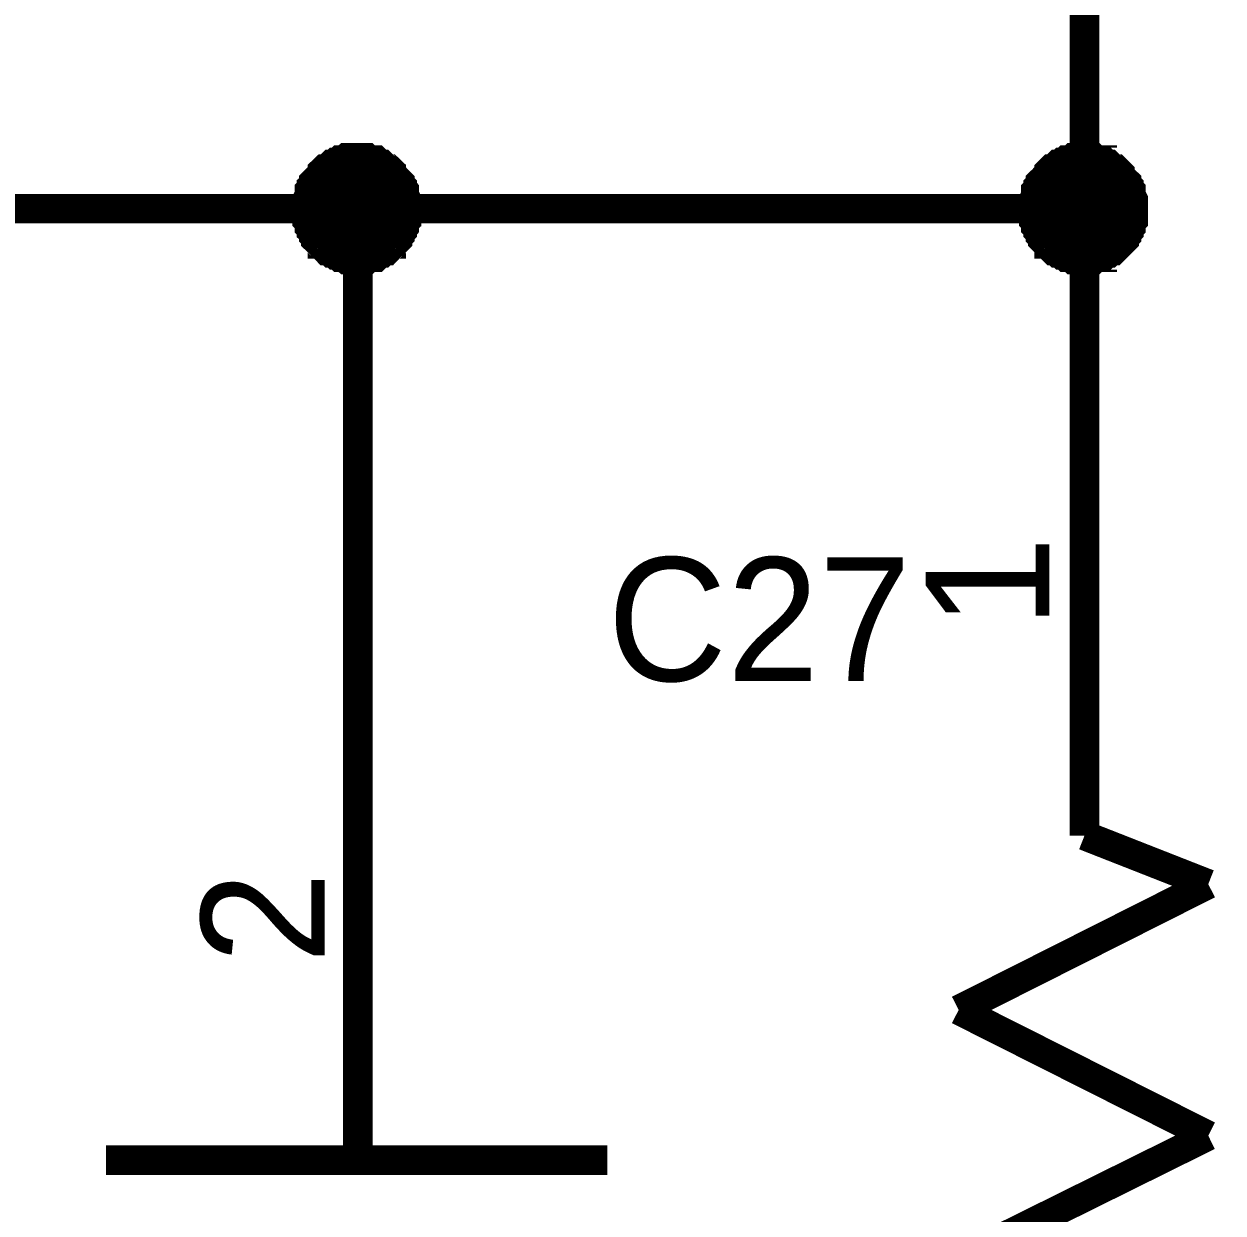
# Model space of a CAD drawing. Header units: millimetres. Extents: x 0 to 800, y 0 to 567.
# Drawn here: x 543.49 to 555.65, y 501.35 to 513.42 of the extents above; entities that cross this region are included whole.
import ezdxf

# ---------------------------------------------------------------- set-up
doc = ezdxf.new("R2010")
doc.units = ezdxf.units.MM
doc.layers.add('Sheet', color=255, linetype='Continuous')

msp = doc.modelspace()

# ---------------------------------------------------------------- linework, layer by layer
at = {"layer": 'Sheet'}
for points, const_width in [([(554.246, 517.882), (554.246, 512.82)], 0.3), ([(554.246, 510.266), (554.246, 511.543), (554.246, 512.82)], 0.3), ([(546.362, 511.543), (546.362, 511.565), (546.362, 511.588), (546.362, 511.61), (546.362, 511.633), (546.384, 511.677), (546.384, 511.7), (546.384, 511.722), (546.406, 511.745), (546.406, 511.767), (546.429, 511.789), (546.429, 511.812), (546.451, 511.834), (546.451, 511.834), (546.474, 511.857), (546.496, 511.879), (546.518, 511.901), (546.518, 511.924), (546.541, 511.946), (546.563, 511.946), (546.586, 511.969), (546.608, 511.991), (546.63, 511.991), (546.653, 512.013), (546.675, 512.013), (546.698, 512.036), (546.72, 512.036), (546.742, 512.036), (546.765, 512.058), (546.787, 512.058), (546.832, 512.058), (546.854, 512.058), (546.877, 512.058)], 0.3), ([(546.362, 511.543), (546.362, 511.565), (546.362, 511.588), (546.362, 511.61), (546.362, 511.633), (546.384, 511.677), (546.384, 511.7), (546.384, 511.722), (546.406, 511.745), (546.406, 511.767), (546.429, 511.789), (546.429, 511.812), (546.451, 511.834), (546.451, 511.834), (546.474, 511.857), (546.496, 511.879), (546.518, 511.901), (546.518, 511.924), (546.541, 511.946), (546.563, 511.946), (546.586, 511.969), (546.608, 511.991), (546.63, 511.991), (546.653, 512.013), (546.675, 512.013), (546.698, 512.036), (546.72, 512.036), (546.742, 512.036), (546.765, 512.058), (546.787, 512.058), (546.832, 512.058), (546.854, 512.058), (546.877, 512.058)], 0.3), ([(546.362, 511.543), (546.362, 511.565), (546.362, 511.588), (546.362, 511.61), (546.362, 511.633), (546.384, 511.677), (546.384, 511.7), (546.384, 511.722), (546.406, 511.745), (546.406, 511.767), (546.429, 511.789), (546.429, 511.812), (546.451, 511.834), (546.451, 511.834), (546.474, 511.857), (546.496, 511.879), (546.518, 511.901), (546.518, 511.924), (546.541, 511.946), (546.563, 511.946), (546.586, 511.969), (546.608, 511.991), (546.63, 511.991), (546.653, 512.013), (546.675, 512.013), (546.698, 512.036), (546.72, 512.036), (546.742, 512.036), (546.765, 512.058), (546.787, 512.058), (546.832, 512.058), (546.854, 512.058), (546.877, 512.058)], 0.3), ([(546.362, 511.543), (546.362, 511.565), (546.362, 511.588), (546.362, 511.61), (546.362, 511.633), (546.384, 511.677), (546.384, 511.7), (546.384, 511.722), (546.406, 511.745), (546.406, 511.767), (546.429, 511.789), (546.429, 511.812), (546.451, 511.834), (546.451, 511.834), (546.474, 511.857), (546.496, 511.879), (546.518, 511.901), (546.518, 511.924), (546.541, 511.946), (546.563, 511.946), (546.586, 511.969), (546.608, 511.991), (546.63, 511.991), (546.653, 512.013), (546.675, 512.013), (546.698, 512.036), (546.72, 512.036), (546.742, 512.036), (546.765, 512.058), (546.787, 512.058), (546.832, 512.058), (546.854, 512.058), (546.877, 512.058)], 0.3), ([(546.877, 512.058), (546.877, 512.058)], 0.3), ([(546.877, 512.058), (546.899, 512.058), (546.922, 512.058), (546.944, 512.058), (546.966, 512.058), (546.989, 512.036), (547.011, 512.036), (547.056, 512.036), (547.078, 512.013), (547.078, 512.013), (547.101, 511.991), (547.123, 511.991), (547.146, 511.969), (547.168, 511.946), (547.19, 511.946), (547.213, 511.924), (547.213, 511.901), (547.235, 511.879), (547.258, 511.857), (547.28, 511.834), (547.28, 511.834), (547.302, 511.812), (547.302, 511.789), (547.325, 511.767), (547.325, 511.745), (547.347, 511.722), (547.347, 511.7), (547.347, 511.677), (547.37, 511.633), (547.37, 511.61), (547.37, 511.588), (547.37, 511.565), (547.37, 511.543)], 0.3), ([(546.877, 512.058), (546.877, 512.058)], 0.3), ([(546.877, 512.058), (546.899, 512.058), (546.922, 512.058), (546.944, 512.058), (546.966, 512.058), (546.989, 512.036), (547.011, 512.036), (547.056, 512.036), (547.078, 512.013), (547.078, 512.013), (547.101, 511.991), (547.123, 511.991), (547.146, 511.969), (547.168, 511.946), (547.19, 511.946), (547.213, 511.924), (547.213, 511.901), (547.235, 511.879), (547.258, 511.857), (547.28, 511.834), (547.28, 511.834), (547.302, 511.812), (547.302, 511.789), (547.325, 511.767), (547.325, 511.745), (547.347, 511.722), (547.347, 511.7), (547.347, 511.677), (547.37, 511.633), (547.37, 511.61), (547.37, 511.588), (547.37, 511.565), (547.37, 511.543)], 0.3), ([(546.877, 512.058), (546.877, 512.058)], 0.3), ([(546.877, 512.058), (546.899, 512.058), (546.922, 512.058), (546.944, 512.058), (546.966, 512.058), (546.989, 512.036), (547.011, 512.036), (547.056, 512.036), (547.078, 512.013), (547.078, 512.013), (547.101, 511.991), (547.123, 511.991), (547.146, 511.969), (547.168, 511.946), (547.19, 511.946), (547.213, 511.924), (547.213, 511.901), (547.235, 511.879), (547.258, 511.857), (547.28, 511.834), (547.28, 511.834), (547.302, 511.812), (547.302, 511.789), (547.325, 511.767), (547.325, 511.745), (547.347, 511.722), (547.347, 511.7), (547.347, 511.677), (547.37, 511.633), (547.37, 511.61), (547.37, 511.588), (547.37, 511.565), (547.37, 511.543)], 0.3), ([(546.877, 512.058), (546.877, 512.058)], 0.3), ([(546.877, 512.058), (546.899, 512.058), (546.922, 512.058), (546.944, 512.058), (546.966, 512.058), (546.989, 512.036), (547.011, 512.036), (547.056, 512.036), (547.078, 512.013), (547.078, 512.013), (547.101, 511.991), (547.123, 511.991), (547.146, 511.969), (547.168, 511.946), (547.19, 511.946), (547.213, 511.924), (547.213, 511.901), (547.235, 511.879), (547.258, 511.857), (547.28, 511.834), (547.28, 511.834), (547.302, 511.812), (547.302, 511.789), (547.325, 511.767), (547.325, 511.745), (547.347, 511.722), (547.347, 511.7), (547.347, 511.677), (547.37, 511.633), (547.37, 511.61), (547.37, 511.588), (547.37, 511.565), (547.37, 511.543)], 0.3), ([(553.731, 511.543), (553.731, 511.565), (553.731, 511.588), (553.731, 511.61), (553.731, 511.633), (553.753, 511.677), (553.753, 511.7), (553.753, 511.722), (553.776, 511.745), (553.776, 511.767), (553.798, 511.789), (553.798, 511.812), (553.821, 511.834), (553.821, 511.834), (553.843, 511.857), (553.865, 511.879), (553.888, 511.901), (553.888, 511.924), (553.91, 511.946), (553.933, 511.946), (553.955, 511.969), (553.977, 511.991), (554, 511.991), (554.022, 512.013), (554.045, 512.013), (554.067, 512.036), (554.089, 512.036), (554.112, 512.036), (554.134, 512.058), (554.157, 512.058), (554.201, 512.058), (554.224, 512.058), (554.246, 512.058)], 0.3), ([(553.731, 511.543), (553.731, 511.565), (553.731, 511.588), (553.731, 511.61), (553.731, 511.633), (553.753, 511.677), (553.753, 511.7), (553.753, 511.722), (553.776, 511.745), (553.776, 511.767), (553.798, 511.789), (553.798, 511.812), (553.821, 511.834), (553.821, 511.834), (553.843, 511.857), (553.865, 511.879), (553.888, 511.901), (553.888, 511.924), (553.91, 511.946), (553.933, 511.946), (553.955, 511.969), (553.977, 511.991), (554, 511.991), (554.022, 512.013), (554.045, 512.013), (554.067, 512.036), (554.089, 512.036), (554.112, 512.036), (554.134, 512.058), (554.157, 512.058), (554.201, 512.058), (554.224, 512.058), (554.246, 512.058)], 0.3), ([(553.731, 511.543), (553.731, 511.565), (553.731, 511.588), (553.731, 511.61), (553.731, 511.633), (553.753, 511.677), (553.753, 511.7), (553.753, 511.722), (553.776, 511.745), (553.776, 511.767), (553.798, 511.789), (553.798, 511.812), (553.821, 511.834), (553.821, 511.834), (553.843, 511.857), (553.865, 511.879), (553.888, 511.901), (553.888, 511.924), (553.91, 511.946), (553.933, 511.946), (553.955, 511.969), (553.977, 511.991), (554, 511.991), (554.022, 512.013), (554.045, 512.013), (554.067, 512.036), (554.089, 512.036), (554.112, 512.036), (554.134, 512.058), (554.157, 512.058), (554.201, 512.058), (554.224, 512.058), (554.246, 512.058)], 0.3), ([(553.731, 511.543), (553.731, 511.565), (553.731, 511.588), (553.731, 511.61), (553.731, 511.633), (553.753, 511.677), (553.753, 511.7), (553.753, 511.722), (553.776, 511.745), (553.776, 511.767), (553.798, 511.789), (553.798, 511.812), (553.821, 511.834), (553.821, 511.834), (553.843, 511.857), (553.865, 511.879), (553.888, 511.901), (553.888, 511.924), (553.91, 511.946), (553.933, 511.946), (553.955, 511.969), (553.977, 511.991), (554, 511.991), (554.022, 512.013), (554.045, 512.013), (554.067, 512.036), (554.089, 512.036), (554.112, 512.036), (554.134, 512.058), (554.157, 512.058), (554.201, 512.058), (554.224, 512.058), (554.246, 512.058)], 0.3), ([(554.246, 512.058), (554.246, 512.058)], 0.3), ([(554.246, 512.058), (554.269, 512.058), (554.291, 512.058), (554.313, 512.058), (554.336, 512.058), (554.358, 512.036), (554.381, 512.036), (554.425, 512.036), (554.425, 512.013), (554.448, 512.013), (554.47, 511.991), (554.493, 511.991), (554.515, 511.969), (554.537, 511.946), (554.56, 511.946), (554.582, 511.924), (554.605, 511.901), (554.605, 511.879), (554.627, 511.857), (554.649, 511.834), (554.649, 511.834), (554.672, 511.812), (554.672, 511.789), (554.694, 511.767), (554.694, 511.745), (554.717, 511.722), (554.717, 511.7), (554.717, 511.677), (554.739, 511.633), (554.739, 511.61), (554.739, 511.588), (554.739, 511.565), (554.739, 511.543)], 0.3), ([(554.246, 512.058), (554.246, 512.058)], 0.3), ([(554.246, 512.058), (554.269, 512.058), (554.291, 512.058), (554.313, 512.058), (554.336, 512.058), (554.358, 512.036), (554.381, 512.036), (554.425, 512.036), (554.425, 512.013), (554.448, 512.013), (554.47, 511.991), (554.493, 511.991), (554.515, 511.969), (554.537, 511.946), (554.56, 511.946), (554.582, 511.924), (554.605, 511.901), (554.605, 511.879), (554.627, 511.857), (554.649, 511.834), (554.649, 511.834), (554.672, 511.812), (554.672, 511.789), (554.694, 511.767), (554.694, 511.745), (554.717, 511.722), (554.717, 511.7), (554.717, 511.677), (554.739, 511.633), (554.739, 511.61), (554.739, 511.588), (554.739, 511.565), (554.739, 511.543)], 0.3), ([(554.246, 512.058), (554.246, 512.058)], 0.3), ([(554.246, 512.058), (554.269, 512.058), (554.291, 512.058), (554.313, 512.058), (554.336, 512.058), (554.358, 512.036), (554.381, 512.036), (554.425, 512.036), (554.425, 512.013), (554.448, 512.013), (554.47, 511.991), (554.493, 511.991), (554.515, 511.969), (554.537, 511.946), (554.56, 511.946), (554.582, 511.924), (554.605, 511.901), (554.605, 511.879), (554.627, 511.857), (554.649, 511.834), (554.649, 511.834), (554.672, 511.812), (554.672, 511.789), (554.694, 511.767), (554.694, 511.745), (554.717, 511.722), (554.717, 511.7), (554.717, 511.677), (554.739, 511.633), (554.739, 511.61), (554.739, 511.588), (554.739, 511.565), (554.739, 511.543)], 0.3), ([(554.246, 512.058), (554.246, 512.058)], 0.3), ([(554.246, 512.058), (554.269, 512.058), (554.291, 512.058), (554.313, 512.058), (554.336, 512.058), (554.358, 512.036), (554.381, 512.036), (554.425, 512.036), (554.425, 512.013), (554.448, 512.013), (554.47, 511.991), (554.493, 511.991), (554.515, 511.969), (554.537, 511.946), (554.56, 511.946), (554.582, 511.924), (554.605, 511.901), (554.605, 511.879), (554.627, 511.857), (554.649, 511.834), (554.649, 511.834), (554.672, 511.812), (554.672, 511.789), (554.694, 511.767), (554.694, 511.745), (554.717, 511.722), (554.717, 511.7), (554.717, 511.677), (554.739, 511.633), (554.739, 511.61), (554.739, 511.588), (554.739, 511.565), (554.739, 511.543)], 0.3), ([(546.362, 511.543), (546.362, 511.565), (546.362, 511.588), (546.362, 511.61), (546.362, 511.633), (546.384, 511.677), (546.384, 511.7), (546.384, 511.722), (546.406, 511.745), (546.406, 511.767), (546.429, 511.789), (546.429, 511.812), (546.451, 511.834), (546.451, 511.834), (546.474, 511.857), (546.496, 511.879), (546.518, 511.901), (546.518, 511.924), (546.541, 511.946), (546.563, 511.946), (546.586, 511.969), (546.608, 511.991), (546.63, 511.991), (546.653, 512.013), (546.675, 512.013), (546.698, 512.036), (546.72, 512.036), (546.742, 512.036), (546.765, 512.058), (546.787, 512.058), (546.832, 512.058), (546.854, 512.058), (546.877, 512.058)], 0.0991), ([(546.362, 511.543), (546.362, 511.565), (546.362, 511.588), (546.362, 511.61), (546.362, 511.633), (546.384, 511.677), (546.384, 511.7), (546.384, 511.722), (546.406, 511.745), (546.406, 511.767), (546.429, 511.789), (546.429, 511.812), (546.451, 511.834), (546.451, 511.834), (546.474, 511.857), (546.496, 511.879), (546.518, 511.901), (546.518, 511.924), (546.541, 511.946), (546.563, 511.946), (546.586, 511.969), (546.608, 511.991), (546.63, 511.991), (546.653, 512.013), (546.675, 512.013), (546.698, 512.036), (546.72, 512.036), (546.742, 512.036), (546.765, 512.058), (546.787, 512.058), (546.832, 512.058), (546.854, 512.058), (546.877, 512.058)], 0.0991), ([(546.362, 511.543), (546.362, 511.565), (546.362, 511.588), (546.362, 511.61), (546.362, 511.633), (546.384, 511.677), (546.384, 511.7), (546.384, 511.722), (546.406, 511.745), (546.406, 511.767), (546.429, 511.789), (546.429, 511.812), (546.451, 511.834), (546.451, 511.834), (546.474, 511.857), (546.496, 511.879), (546.518, 511.901), (546.518, 511.924), (546.541, 511.946), (546.563, 511.946), (546.586, 511.969), (546.608, 511.991), (546.63, 511.991), (546.653, 512.013), (546.675, 512.013), (546.698, 512.036), (546.72, 512.036), (546.742, 512.036), (546.765, 512.058), (546.787, 512.058), (546.832, 512.058), (546.854, 512.058), (546.877, 512.058)], 0.0991), ([(546.362, 511.543), (546.362, 511.565), (546.362, 511.588), (546.362, 511.61), (546.362, 511.633), (546.384, 511.677), (546.384, 511.7), (546.384, 511.722), (546.406, 511.745), (546.406, 511.767), (546.429, 511.789), (546.429, 511.812), (546.451, 511.834), (546.451, 511.834), (546.474, 511.857), (546.496, 511.879), (546.518, 511.901), (546.518, 511.924), (546.541, 511.946), (546.563, 511.946), (546.586, 511.969), (546.608, 511.991), (546.63, 511.991), (546.653, 512.013), (546.675, 512.013), (546.698, 512.036), (546.72, 512.036), (546.742, 512.036), (546.765, 512.058), (546.787, 512.058), (546.832, 512.058), (546.854, 512.058), (546.877, 512.058)], 0.0991), ([(546.877, 512.058), (546.877, 512.058)], 0.0991), ([(546.877, 512.058), (546.899, 512.058), (546.922, 512.058), (546.944, 512.058), (546.966, 512.058), (546.989, 512.036), (547.011, 512.036), (547.056, 512.036), (547.078, 512.013), (547.078, 512.013), (547.101, 511.991), (547.123, 511.991), (547.146, 511.969), (547.168, 511.946), (547.19, 511.946), (547.213, 511.924), (547.213, 511.901), (547.235, 511.879), (547.258, 511.857), (547.28, 511.834), (547.28, 511.834), (547.302, 511.812), (547.302, 511.789), (547.325, 511.767), (547.325, 511.745), (547.347, 511.722), (547.347, 511.7), (547.347, 511.677), (547.37, 511.633), (547.37, 511.61), (547.37, 511.588), (547.37, 511.565), (547.37, 511.543)], 0.0991), ([(546.877, 512.058), (546.877, 512.058)], 0.0991), ([(546.877, 512.058), (546.899, 512.058), (546.922, 512.058), (546.944, 512.058), (546.966, 512.058), (546.989, 512.036), (547.011, 512.036), (547.056, 512.036), (547.078, 512.013), (547.078, 512.013), (547.101, 511.991), (547.123, 511.991), (547.146, 511.969), (547.168, 511.946), (547.19, 511.946), (547.213, 511.924), (547.213, 511.901), (547.235, 511.879), (547.258, 511.857), (547.28, 511.834), (547.28, 511.834), (547.302, 511.812), (547.302, 511.789), (547.325, 511.767), (547.325, 511.745), (547.347, 511.722), (547.347, 511.7), (547.347, 511.677), (547.37, 511.633), (547.37, 511.61), (547.37, 511.588), (547.37, 511.565), (547.37, 511.543)], 0.0991), ([(546.877, 512.058), (546.877, 512.058)], 0.0991), ([(546.877, 512.058), (546.899, 512.058), (546.922, 512.058), (546.944, 512.058), (546.966, 512.058), (546.989, 512.036), (547.011, 512.036), (547.056, 512.036), (547.078, 512.013), (547.078, 512.013), (547.101, 511.991), (547.123, 511.991), (547.146, 511.969), (547.168, 511.946), (547.19, 511.946), (547.213, 511.924), (547.213, 511.901), (547.235, 511.879), (547.258, 511.857), (547.28, 511.834), (547.28, 511.834), (547.302, 511.812), (547.302, 511.789), (547.325, 511.767), (547.325, 511.745), (547.347, 511.722), (547.347, 511.7), (547.347, 511.677), (547.37, 511.633), (547.37, 511.61), (547.37, 511.588), (547.37, 511.565), (547.37, 511.543)], 0.0991), ([(546.877, 512.058), (546.877, 512.058)], 0.0991), ([(546.877, 512.058), (546.899, 512.058), (546.922, 512.058), (546.944, 512.058), (546.966, 512.058), (546.989, 512.036), (547.011, 512.036), (547.056, 512.036), (547.078, 512.013), (547.078, 512.013), (547.101, 511.991), (547.123, 511.991), (547.146, 511.969), (547.168, 511.946), (547.19, 511.946), (547.213, 511.924), (547.213, 511.901), (547.235, 511.879), (547.258, 511.857), (547.28, 511.834), (547.28, 511.834), (547.302, 511.812), (547.302, 511.789), (547.325, 511.767), (547.325, 511.745), (547.347, 511.722), (547.347, 511.7), (547.347, 511.677), (547.37, 511.633), (547.37, 511.61), (547.37, 511.588), (547.37, 511.565), (547.37, 511.543)], 0.0991), ([(553.731, 511.543), (553.731, 511.565), (553.731, 511.588), (553.731, 511.61), (553.731, 511.633), (553.753, 511.677), (553.753, 511.7), (553.753, 511.722), (553.776, 511.745), (553.776, 511.767), (553.798, 511.789), (553.798, 511.812), (553.821, 511.834), (553.821, 511.834), (553.843, 511.857), (553.865, 511.879), (553.888, 511.901), (553.888, 511.924), (553.91, 511.946), (553.933, 511.946), (553.955, 511.969), (553.977, 511.991), (554, 511.991), (554.022, 512.013), (554.045, 512.013), (554.067, 512.036), (554.089, 512.036), (554.112, 512.036), (554.134, 512.058), (554.157, 512.058), (554.201, 512.058), (554.224, 512.058), (554.246, 512.058)], 0.0991), ([(553.731, 511.543), (553.731, 511.565), (553.731, 511.588), (553.731, 511.61), (553.731, 511.633), (553.753, 511.677), (553.753, 511.7), (553.753, 511.722), (553.776, 511.745), (553.776, 511.767), (553.798, 511.789), (553.798, 511.812), (553.821, 511.834), (553.821, 511.834), (553.843, 511.857), (553.865, 511.879), (553.888, 511.901), (553.888, 511.924), (553.91, 511.946), (553.933, 511.946), (553.955, 511.969), (553.977, 511.991), (554, 511.991), (554.022, 512.013), (554.045, 512.013), (554.067, 512.036), (554.089, 512.036), (554.112, 512.036), (554.134, 512.058), (554.157, 512.058), (554.201, 512.058), (554.224, 512.058), (554.246, 512.058)], 0.0991), ([(553.731, 511.543), (553.731, 511.565), (553.731, 511.588), (553.731, 511.61), (553.731, 511.633), (553.753, 511.677), (553.753, 511.7), (553.753, 511.722), (553.776, 511.745), (553.776, 511.767), (553.798, 511.789), (553.798, 511.812), (553.821, 511.834), (553.821, 511.834), (553.843, 511.857), (553.865, 511.879), (553.888, 511.901), (553.888, 511.924), (553.91, 511.946), (553.933, 511.946), (553.955, 511.969), (553.977, 511.991), (554, 511.991), (554.022, 512.013), (554.045, 512.013), (554.067, 512.036), (554.089, 512.036), (554.112, 512.036), (554.134, 512.058), (554.157, 512.058), (554.201, 512.058), (554.224, 512.058), (554.246, 512.058)], 0.0991), ([(553.731, 511.543), (553.731, 511.565), (553.731, 511.588), (553.731, 511.61), (553.731, 511.633), (553.753, 511.677), (553.753, 511.7), (553.753, 511.722), (553.776, 511.745), (553.776, 511.767), (553.798, 511.789), (553.798, 511.812), (553.821, 511.834), (553.821, 511.834), (553.843, 511.857), (553.865, 511.879), (553.888, 511.901), (553.888, 511.924), (553.91, 511.946), (553.933, 511.946), (553.955, 511.969), (553.977, 511.991), (554, 511.991), (554.022, 512.013), (554.045, 512.013), (554.067, 512.036), (554.089, 512.036), (554.112, 512.036), (554.134, 512.058), (554.157, 512.058), (554.201, 512.058), (554.224, 512.058), (554.246, 512.058)], 0.0991), ([(554.246, 512.058), (554.246, 512.058)], 0.0991), ([(554.246, 512.058), (554.269, 512.058), (554.291, 512.058), (554.313, 512.058), (554.336, 512.058), (554.358, 512.036), (554.381, 512.036), (554.425, 512.036), (554.425, 512.013), (554.448, 512.013), (554.47, 511.991), (554.493, 511.991), (554.515, 511.969), (554.537, 511.946), (554.56, 511.946), (554.582, 511.924), (554.605, 511.901), (554.605, 511.879), (554.627, 511.857), (554.649, 511.834), (554.649, 511.834), (554.672, 511.812), (554.672, 511.789), (554.694, 511.767), (554.694, 511.745), (554.717, 511.722), (554.717, 511.7), (554.717, 511.677), (554.739, 511.633), (554.739, 511.61), (554.739, 511.588), (554.739, 511.565), (554.739, 511.543)], 0.0991), ([(554.246, 512.058), (554.246, 512.058)], 0.0991), ([(554.246, 512.058), (554.269, 512.058), (554.291, 512.058), (554.313, 512.058), (554.336, 512.058), (554.358, 512.036), (554.381, 512.036), (554.425, 512.036), (554.425, 512.013), (554.448, 512.013), (554.47, 511.991), (554.493, 511.991), (554.515, 511.969), (554.537, 511.946), (554.56, 511.946), (554.582, 511.924), (554.605, 511.901), (554.605, 511.879), (554.627, 511.857), (554.649, 511.834), (554.649, 511.834), (554.672, 511.812), (554.672, 511.789), (554.694, 511.767), (554.694, 511.745), (554.717, 511.722), (554.717, 511.7), (554.717, 511.677), (554.739, 511.633), (554.739, 511.61), (554.739, 511.588), (554.739, 511.565), (554.739, 511.543)], 0.0991), ([(554.246, 512.058), (554.246, 512.058)], 0.0991), ([(554.246, 512.058), (554.269, 512.058), (554.291, 512.058), (554.313, 512.058), (554.336, 512.058), (554.358, 512.036), (554.381, 512.036), (554.425, 512.036), (554.425, 512.013), (554.448, 512.013), (554.47, 511.991), (554.493, 511.991), (554.515, 511.969), (554.537, 511.946), (554.56, 511.946), (554.582, 511.924), (554.605, 511.901), (554.605, 511.879), (554.627, 511.857), (554.649, 511.834), (554.649, 511.834), (554.672, 511.812), (554.672, 511.789), (554.694, 511.767), (554.694, 511.745), (554.717, 511.722), (554.717, 511.7), (554.717, 511.677), (554.739, 511.633), (554.739, 511.61), (554.739, 511.588), (554.739, 511.565), (554.739, 511.543)], 0.0991), ([(554.246, 512.058), (554.246, 512.058)], 0.0991), ([(554.246, 512.058), (554.269, 512.058), (554.291, 512.058), (554.313, 512.058), (554.336, 512.058), (554.358, 512.036), (554.381, 512.036), (554.425, 512.036), (554.425, 512.013), (554.448, 512.013), (554.47, 511.991), (554.493, 511.991), (554.515, 511.969), (554.537, 511.946), (554.56, 511.946), (554.582, 511.924), (554.605, 511.901), (554.605, 511.879), (554.627, 511.857), (554.649, 511.834), (554.649, 511.834), (554.672, 511.812), (554.672, 511.789), (554.694, 511.767), (554.694, 511.745), (554.717, 511.722), (554.717, 511.7), (554.717, 511.677), (554.739, 511.633), (554.739, 511.61), (554.739, 511.588), (554.739, 511.565), (554.739, 511.543)], 0.0991), ([(543.069, 511.543), (546.877, 511.543), (546.877, 503.659)], 0.3), ([(546.877, 511.028), (546.854, 511.028), (546.832, 511.028), (546.787, 511.028), (546.765, 511.028), (546.742, 511.05), (546.72, 511.05), (546.698, 511.05), (546.675, 511.073), (546.653, 511.073), (546.63, 511.095), (546.608, 511.095), (546.586, 511.117), (546.563, 511.117), (546.541, 511.14), (546.518, 511.162), (546.518, 511.185), (546.496, 511.185), (546.474, 511.207), (546.451, 511.229), (546.451, 511.252), (546.429, 511.274), (546.429, 511.297), (546.406, 511.319), (546.406, 511.341), (546.384, 511.364), (546.384, 511.386), (546.384, 511.409), (546.362, 511.431), (546.362, 511.453), (546.362, 511.498), (546.362, 511.521), (546.362, 511.543)], 0.3), ([(546.362, 511.543), (546.362, 511.543)], 0.3), ([(546.877, 511.028), (546.854, 511.028), (546.832, 511.028), (546.787, 511.028), (546.765, 511.028), (546.742, 511.05), (546.72, 511.05), (546.698, 511.05), (546.675, 511.073), (546.653, 511.073), (546.63, 511.095), (546.608, 511.095), (546.586, 511.117), (546.563, 511.117), (546.541, 511.14), (546.518, 511.162), (546.518, 511.185), (546.496, 511.185), (546.474, 511.207), (546.451, 511.229), (546.451, 511.252), (546.429, 511.274), (546.429, 511.297), (546.406, 511.319), (546.406, 511.341), (546.384, 511.364), (546.384, 511.386), (546.384, 511.409), (546.362, 511.431), (546.362, 511.453), (546.362, 511.498), (546.362, 511.521), (546.362, 511.543)], 0.3), ([(546.362, 511.543), (546.362, 511.543)], 0.3), ([(546.877, 511.028), (546.854, 511.028), (546.832, 511.028), (546.787, 511.028), (546.765, 511.028), (546.742, 511.05), (546.72, 511.05), (546.698, 511.05), (546.675, 511.073), (546.653, 511.073), (546.63, 511.095), (546.608, 511.095), (546.586, 511.117), (546.563, 511.117), (546.541, 511.14), (546.518, 511.162), (546.518, 511.185), (546.496, 511.185), (546.474, 511.207), (546.451, 511.229), (546.451, 511.252), (546.429, 511.274), (546.429, 511.297), (546.406, 511.319), (546.406, 511.341), (546.384, 511.364), (546.384, 511.386), (546.384, 511.409), (546.362, 511.431), (546.362, 511.453), (546.362, 511.498), (546.362, 511.521), (546.362, 511.543)], 0.3), ([(546.362, 511.543), (546.362, 511.543)], 0.3), ([(546.877, 511.028), (546.854, 511.028), (546.832, 511.028), (546.787, 511.028), (546.765, 511.028), (546.742, 511.05), (546.72, 511.05), (546.698, 511.05), (546.675, 511.073), (546.653, 511.073), (546.63, 511.095), (546.608, 511.095), (546.586, 511.117), (546.563, 511.117), (546.541, 511.14), (546.518, 511.162), (546.518, 511.185), (546.496, 511.185), (546.474, 511.207), (546.451, 511.229), (546.451, 511.252), (546.429, 511.274), (546.429, 511.297), (546.406, 511.319), (546.406, 511.341), (546.384, 511.364), (546.384, 511.386), (546.384, 511.409), (546.362, 511.431), (546.362, 511.453), (546.362, 511.498), (546.362, 511.521), (546.362, 511.543)], 0.3), ([(546.362, 511.543), (546.362, 511.543)], 0.3), ([(546.877, 511.028), (546.854, 511.028), (546.832, 511.028), (546.787, 511.028), (546.765, 511.028), (546.742, 511.05), (546.72, 511.05), (546.698, 511.05), (546.675, 511.073), (546.653, 511.073), (546.63, 511.095), (546.608, 511.095), (546.586, 511.117), (546.563, 511.117), (546.541, 511.14), (546.518, 511.162), (546.518, 511.185), (546.496, 511.185), (546.474, 511.207), (546.451, 511.229), (546.451, 511.252), (546.429, 511.274), (546.429, 511.297), (546.406, 511.319), (546.406, 511.341), (546.384, 511.364), (546.384, 511.386), (546.384, 511.409), (546.362, 511.431), (546.362, 511.453), (546.362, 511.498), (546.362, 511.521), (546.362, 511.543)], 0.0991), ([(546.362, 511.543), (546.362, 511.543)], 0.0991), ([(546.877, 511.028), (546.854, 511.028), (546.832, 511.028), (546.787, 511.028), (546.765, 511.028), (546.742, 511.05), (546.72, 511.05), (546.698, 511.05), (546.675, 511.073), (546.653, 511.073), (546.63, 511.095), (546.608, 511.095), (546.586, 511.117), (546.563, 511.117), (546.541, 511.14), (546.518, 511.162), (546.518, 511.185), (546.496, 511.185), (546.474, 511.207), (546.451, 511.229), (546.451, 511.252), (546.429, 511.274), (546.429, 511.297), (546.406, 511.319), (546.406, 511.341), (546.384, 511.364), (546.384, 511.386), (546.384, 511.409), (546.362, 511.431), (546.362, 511.453), (546.362, 511.498), (546.362, 511.521), (546.362, 511.543)], 0.0991), ([(546.362, 511.543), (546.362, 511.543)], 0.0991), ([(546.877, 511.028), (546.854, 511.028), (546.832, 511.028), (546.787, 511.028), (546.765, 511.028), (546.742, 511.05), (546.72, 511.05), (546.698, 511.05), (546.675, 511.073), (546.653, 511.073), (546.63, 511.095), (546.608, 511.095), (546.586, 511.117), (546.563, 511.117), (546.541, 511.14), (546.518, 511.162), (546.518, 511.185), (546.496, 511.185), (546.474, 511.207), (546.451, 511.229), (546.451, 511.252), (546.429, 511.274), (546.429, 511.297), (546.406, 511.319), (546.406, 511.341), (546.384, 511.364), (546.384, 511.386), (546.384, 511.409), (546.362, 511.431), (546.362, 511.453), (546.362, 511.498), (546.362, 511.521), (546.362, 511.543)], 0.0991), ([(546.362, 511.543), (546.362, 511.543)], 0.0991), ([(546.877, 511.028), (546.854, 511.028), (546.832, 511.028), (546.787, 511.028), (546.765, 511.028), (546.742, 511.05), (546.72, 511.05), (546.698, 511.05), (546.675, 511.073), (546.653, 511.073), (546.63, 511.095), (546.608, 511.095), (546.586, 511.117), (546.563, 511.117), (546.541, 511.14), (546.518, 511.162), (546.518, 511.185), (546.496, 511.185), (546.474, 511.207), (546.451, 511.229), (546.451, 511.252), (546.429, 511.274), (546.429, 511.297), (546.406, 511.319), (546.406, 511.341), (546.384, 511.364), (546.384, 511.386), (546.384, 511.409), (546.362, 511.431), (546.362, 511.453), (546.362, 511.498), (546.362, 511.521), (546.362, 511.543)], 0.0991), ([(546.362, 511.543), (546.362, 511.543)], 0.0991), ([(546.877, 511.543), (554.246, 511.543)], 0.3), ([(547.37, 511.543), (547.37, 511.521), (547.37, 511.498), (547.37, 511.453), (547.37, 511.431), (547.347, 511.409), (547.347, 511.386), (547.347, 511.364), (547.325, 511.341), (547.325, 511.319), (547.302, 511.297), (547.302, 511.274), (547.28, 511.252), (547.28, 511.229), (547.258, 511.207), (547.235, 511.185), (547.213, 511.185), (547.213, 511.162), (547.19, 511.14), (547.168, 511.117), (547.146, 511.117), (547.123, 511.095), (547.101, 511.095), (547.078, 511.073), (547.078, 511.073), (547.056, 511.05), (547.011, 511.05), (546.989, 511.05), (546.966, 511.028), (546.944, 511.028), (546.922, 511.028), (546.899, 511.028), (546.877, 511.028)], 0.3), ([(547.37, 511.543), (547.37, 511.521), (547.37, 511.498), (547.37, 511.453), (547.37, 511.431), (547.347, 511.409), (547.347, 511.386), (547.347, 511.364), (547.325, 511.341), (547.325, 511.319), (547.302, 511.297), (547.302, 511.274), (547.28, 511.252), (547.28, 511.229), (547.258, 511.207), (547.235, 511.185), (547.213, 511.185), (547.213, 511.162), (547.19, 511.14), (547.168, 511.117), (547.146, 511.117), (547.123, 511.095), (547.101, 511.095), (547.078, 511.073), (547.078, 511.073), (547.056, 511.05), (547.011, 511.05), (546.989, 511.05), (546.966, 511.028), (546.944, 511.028), (546.922, 511.028), (546.899, 511.028), (546.877, 511.028)], 0.3), ([(547.37, 511.543), (547.37, 511.521), (547.37, 511.498), (547.37, 511.453), (547.37, 511.431), (547.347, 511.409), (547.347, 511.386), (547.347, 511.364), (547.325, 511.341), (547.325, 511.319), (547.302, 511.297), (547.302, 511.274), (547.28, 511.252), (547.28, 511.229), (547.258, 511.207), (547.235, 511.185), (547.213, 511.185), (547.213, 511.162), (547.19, 511.14), (547.168, 511.117), (547.146, 511.117), (547.123, 511.095), (547.101, 511.095), (547.078, 511.073), (547.078, 511.073), (547.056, 511.05), (547.011, 511.05), (546.989, 511.05), (546.966, 511.028), (546.944, 511.028), (546.922, 511.028), (546.899, 511.028), (546.877, 511.028)], 0.3), ([(547.37, 511.543), (547.37, 511.521), (547.37, 511.498), (547.37, 511.453), (547.37, 511.431), (547.347, 511.409), (547.347, 511.386), (547.347, 511.364), (547.325, 511.341), (547.325, 511.319), (547.302, 511.297), (547.302, 511.274), (547.28, 511.252), (547.28, 511.229), (547.258, 511.207), (547.235, 511.185), (547.213, 511.185), (547.213, 511.162), (547.19, 511.14), (547.168, 511.117), (547.146, 511.117), (547.123, 511.095), (547.101, 511.095), (547.078, 511.073), (547.078, 511.073), (547.056, 511.05), (547.011, 511.05), (546.989, 511.05), (546.966, 511.028), (546.944, 511.028), (546.922, 511.028), (546.899, 511.028), (546.877, 511.028)], 0.3), ([(547.37, 511.543), (547.37, 511.521), (547.37, 511.498), (547.37, 511.453), (547.37, 511.431), (547.347, 511.409), (547.347, 511.386), (547.347, 511.364), (547.325, 511.341), (547.325, 511.319), (547.302, 511.297), (547.302, 511.274), (547.28, 511.252), (547.28, 511.229), (547.258, 511.207), (547.235, 511.185), (547.213, 511.185), (547.213, 511.162), (547.19, 511.14), (547.168, 511.117), (547.146, 511.117), (547.123, 511.095), (547.101, 511.095), (547.078, 511.073), (547.078, 511.073), (547.056, 511.05), (547.011, 511.05), (546.989, 511.05), (546.966, 511.028), (546.944, 511.028), (546.922, 511.028), (546.899, 511.028), (546.877, 511.028)], 0.0991), ([(547.37, 511.543), (547.37, 511.521), (547.37, 511.498), (547.37, 511.453), (547.37, 511.431), (547.347, 511.409), (547.347, 511.386), (547.347, 511.364), (547.325, 511.341), (547.325, 511.319), (547.302, 511.297), (547.302, 511.274), (547.28, 511.252), (547.28, 511.229), (547.258, 511.207), (547.235, 511.185), (547.213, 511.185), (547.213, 511.162), (547.19, 511.14), (547.168, 511.117), (547.146, 511.117), (547.123, 511.095), (547.101, 511.095), (547.078, 511.073), (547.078, 511.073), (547.056, 511.05), (547.011, 511.05), (546.989, 511.05), (546.966, 511.028), (546.944, 511.028), (546.922, 511.028), (546.899, 511.028), (546.877, 511.028)], 0.0991), ([(547.37, 511.543), (547.37, 511.521), (547.37, 511.498), (547.37, 511.453), (547.37, 511.431), (547.347, 511.409), (547.347, 511.386), (547.347, 511.364), (547.325, 511.341), (547.325, 511.319), (547.302, 511.297), (547.302, 511.274), (547.28, 511.252), (547.28, 511.229), (547.258, 511.207), (547.235, 511.185), (547.213, 511.185), (547.213, 511.162), (547.19, 511.14), (547.168, 511.117), (547.146, 511.117), (547.123, 511.095), (547.101, 511.095), (547.078, 511.073), (547.078, 511.073), (547.056, 511.05), (547.011, 511.05), (546.989, 511.05), (546.966, 511.028), (546.944, 511.028), (546.922, 511.028), (546.899, 511.028), (546.877, 511.028)], 0.0991), ([(547.37, 511.543), (547.37, 511.521), (547.37, 511.498), (547.37, 511.453), (547.37, 511.431), (547.347, 511.409), (547.347, 511.386), (547.347, 511.364), (547.325, 511.341), (547.325, 511.319), (547.302, 511.297), (547.302, 511.274), (547.28, 511.252), (547.28, 511.229), (547.258, 511.207), (547.235, 511.185), (547.213, 511.185), (547.213, 511.162), (547.19, 511.14), (547.168, 511.117), (547.146, 511.117), (547.123, 511.095), (547.101, 511.095), (547.078, 511.073), (547.078, 511.073), (547.056, 511.05), (547.011, 511.05), (546.989, 511.05), (546.966, 511.028), (546.944, 511.028), (546.922, 511.028), (546.899, 511.028), (546.877, 511.028)], 0.0991), ([(547.37, 511.543), (547.37, 511.543), (547.37, 511.543), (547.37, 511.543), (547.37, 511.543), (547.37, 511.543), (547.37, 511.543), (547.37, 511.543), (547.37, 511.543), (547.37, 511.543), (547.37, 511.543), (547.37, 511.543), (547.37, 511.543), (547.37, 511.543), (547.37, 511.543), (547.37, 511.543), (547.37, 511.543), (547.37, 511.543), (547.37, 511.543), (547.37, 511.543), (547.37, 511.543), (547.37, 511.543), (547.37, 511.543), (547.37, 511.543), (547.37, 511.543), (547.37, 511.543), (547.37, 511.543), (547.37, 511.543), (547.37, 511.543), (547.37, 511.543), (547.37, 511.543), (547.37, 511.543), (547.37, 511.543)], 0.3), ([(547.37, 511.543), (547.37, 511.543)], 0.3), ([(547.37, 511.543), (547.37, 511.543), (547.37, 511.543), (547.37, 511.543), (547.37, 511.543), (547.37, 511.543), (547.37, 511.543), (547.37, 511.543), (547.37, 511.543), (547.37, 511.543), (547.37, 511.543), (547.37, 511.543), (547.37, 511.543), (547.37, 511.543), (547.37, 511.543), (547.37, 511.543), (547.37, 511.543), (547.37, 511.543), (547.37, 511.543), (547.37, 511.543), (547.37, 511.543), (547.37, 511.543), (547.37, 511.543), (547.37, 511.543), (547.37, 511.543), (547.37, 511.543), (547.37, 511.543), (547.37, 511.543), (547.37, 511.543), (547.37, 511.543), (547.37, 511.543), (547.37, 511.543), (547.37, 511.543)], 0.3), ([(547.37, 511.543), (547.37, 511.543)], 0.3), ([(547.37, 511.543), (547.37, 511.543), (547.37, 511.543), (547.37, 511.543), (547.37, 511.543), (547.37, 511.543), (547.37, 511.543), (547.37, 511.543), (547.37, 511.543), (547.37, 511.543), (547.37, 511.543), (547.37, 511.543), (547.37, 511.543), (547.37, 511.543), (547.37, 511.543), (547.37, 511.543), (547.37, 511.543), (547.37, 511.543), (547.37, 511.543), (547.37, 511.543), (547.37, 511.543), (547.37, 511.543), (547.37, 511.543), (547.37, 511.543), (547.37, 511.543), (547.37, 511.543), (547.37, 511.543), (547.37, 511.543), (547.37, 511.543), (547.37, 511.543), (547.37, 511.543), (547.37, 511.543), (547.37, 511.543)], 0.3), ([(547.37, 511.543), (547.37, 511.543)], 0.3), ([(547.37, 511.543), (547.37, 511.543), (547.37, 511.543), (547.37, 511.543), (547.37, 511.543), (547.37, 511.543), (547.37, 511.543), (547.37, 511.543), (547.37, 511.543), (547.37, 511.543), (547.37, 511.543), (547.37, 511.543), (547.37, 511.543), (547.37, 511.543), (547.37, 511.543), (547.37, 511.543), (547.37, 511.543), (547.37, 511.543), (547.37, 511.543), (547.37, 511.543), (547.37, 511.543), (547.37, 511.543), (547.37, 511.543), (547.37, 511.543), (547.37, 511.543), (547.37, 511.543), (547.37, 511.543), (547.37, 511.543), (547.37, 511.543), (547.37, 511.543), (547.37, 511.543), (547.37, 511.543), (547.37, 511.543)], 0.3), ([(547.37, 511.543), (547.37, 511.543)], 0.3), ([(547.37, 511.543), (547.37, 511.543), (547.37, 511.543), (547.37, 511.543), (547.37, 511.543), (547.37, 511.543), (547.37, 511.543), (547.37, 511.543), (547.37, 511.543), (547.37, 511.543), (547.37, 511.543), (547.37, 511.543), (547.37, 511.543), (547.37, 511.543), (547.37, 511.543), (547.37, 511.543), (547.37, 511.543), (547.37, 511.543), (547.37, 511.543), (547.37, 511.543), (547.37, 511.543), (547.37, 511.543), (547.37, 511.543), (547.37, 511.543), (547.37, 511.543), (547.37, 511.543), (547.37, 511.543), (547.37, 511.543), (547.37, 511.543), (547.37, 511.543), (547.37, 511.543), (547.37, 511.543), (547.37, 511.543)], 0.0991), ([(547.37, 511.543), (547.37, 511.543)], 0.0991), ([(547.37, 511.543), (547.37, 511.543), (547.37, 511.543), (547.37, 511.543), (547.37, 511.543), (547.37, 511.543), (547.37, 511.543), (547.37, 511.543), (547.37, 511.543), (547.37, 511.543), (547.37, 511.543), (547.37, 511.543), (547.37, 511.543), (547.37, 511.543), (547.37, 511.543), (547.37, 511.543), (547.37, 511.543), (547.37, 511.543), (547.37, 511.543), (547.37, 511.543), (547.37, 511.543), (547.37, 511.543), (547.37, 511.543), (547.37, 511.543), (547.37, 511.543), (547.37, 511.543), (547.37, 511.543), (547.37, 511.543), (547.37, 511.543), (547.37, 511.543), (547.37, 511.543), (547.37, 511.543), (547.37, 511.543)], 0.0991), ([(547.37, 511.543), (547.37, 511.543)], 0.0991), ([(547.37, 511.543), (547.37, 511.543), (547.37, 511.543), (547.37, 511.543), (547.37, 511.543), (547.37, 511.543), (547.37, 511.543), (547.37, 511.543), (547.37, 511.543), (547.37, 511.543), (547.37, 511.543), (547.37, 511.543), (547.37, 511.543), (547.37, 511.543), (547.37, 511.543), (547.37, 511.543), (547.37, 511.543), (547.37, 511.543), (547.37, 511.543), (547.37, 511.543), (547.37, 511.543), (547.37, 511.543), (547.37, 511.543), (547.37, 511.543), (547.37, 511.543), (547.37, 511.543), (547.37, 511.543), (547.37, 511.543), (547.37, 511.543), (547.37, 511.543), (547.37, 511.543), (547.37, 511.543), (547.37, 511.543)], 0.0991), ([(547.37, 511.543), (547.37, 511.543)], 0.0991), ([(547.37, 511.543), (547.37, 511.543), (547.37, 511.543), (547.37, 511.543), (547.37, 511.543), (547.37, 511.543), (547.37, 511.543), (547.37, 511.543), (547.37, 511.543), (547.37, 511.543), (547.37, 511.543), (547.37, 511.543), (547.37, 511.543), (547.37, 511.543), (547.37, 511.543), (547.37, 511.543), (547.37, 511.543), (547.37, 511.543), (547.37, 511.543), (547.37, 511.543), (547.37, 511.543), (547.37, 511.543), (547.37, 511.543), (547.37, 511.543), (547.37, 511.543), (547.37, 511.543), (547.37, 511.543), (547.37, 511.543), (547.37, 511.543), (547.37, 511.543), (547.37, 511.543), (547.37, 511.543), (547.37, 511.543)], 0.0991), ([(547.37, 511.543), (547.37, 511.543)], 0.0991), ([(554.246, 511.028), (554.224, 511.028), (554.201, 511.028), (554.157, 511.028), (554.134, 511.028), (554.112, 511.05), (554.089, 511.05), (554.067, 511.05), (554.045, 511.073), (554.022, 511.073), (554, 511.095), (553.977, 511.095), (553.955, 511.117), (553.933, 511.117), (553.91, 511.14), (553.888, 511.162), (553.888, 511.185), (553.865, 511.185), (553.843, 511.207), (553.821, 511.229), (553.821, 511.252), (553.798, 511.274), (553.798, 511.297), (553.776, 511.319), (553.776, 511.341), (553.753, 511.364), (553.753, 511.386), (553.753, 511.409), (553.731, 511.431), (553.731, 511.453), (553.731, 511.498), (553.731, 511.521), (553.731, 511.543)], 0.3), ([(553.731, 511.543), (553.731, 511.543)], 0.3), ([(554.246, 511.028), (554.224, 511.028), (554.201, 511.028), (554.157, 511.028), (554.134, 511.028), (554.112, 511.05), (554.089, 511.05), (554.067, 511.05), (554.045, 511.073), (554.022, 511.073), (554, 511.095), (553.977, 511.095), (553.955, 511.117), (553.933, 511.117), (553.91, 511.14), (553.888, 511.162), (553.888, 511.185), (553.865, 511.185), (553.843, 511.207), (553.821, 511.229), (553.821, 511.252), (553.798, 511.274), (553.798, 511.297), (553.776, 511.319), (553.776, 511.341), (553.753, 511.364), (553.753, 511.386), (553.753, 511.409), (553.731, 511.431), (553.731, 511.453), (553.731, 511.498), (553.731, 511.521), (553.731, 511.543)], 0.3), ([(553.731, 511.543), (553.731, 511.543)], 0.3), ([(554.246, 511.028), (554.224, 511.028), (554.201, 511.028), (554.157, 511.028), (554.134, 511.028), (554.112, 511.05), (554.089, 511.05), (554.067, 511.05), (554.045, 511.073), (554.022, 511.073), (554, 511.095), (553.977, 511.095), (553.955, 511.117), (553.933, 511.117), (553.91, 511.14), (553.888, 511.162), (553.888, 511.185), (553.865, 511.185), (553.843, 511.207), (553.821, 511.229), (553.821, 511.252), (553.798, 511.274), (553.798, 511.297), (553.776, 511.319), (553.776, 511.341), (553.753, 511.364), (553.753, 511.386), (553.753, 511.409), (553.731, 511.431), (553.731, 511.453), (553.731, 511.498), (553.731, 511.521), (553.731, 511.543)], 0.3), ([(553.731, 511.543), (553.731, 511.543)], 0.3), ([(554.246, 511.028), (554.224, 511.028), (554.201, 511.028), (554.157, 511.028), (554.134, 511.028), (554.112, 511.05), (554.089, 511.05), (554.067, 511.05), (554.045, 511.073), (554.022, 511.073), (554, 511.095), (553.977, 511.095), (553.955, 511.117), (553.933, 511.117), (553.91, 511.14), (553.888, 511.162), (553.888, 511.185), (553.865, 511.185), (553.843, 511.207), (553.821, 511.229), (553.821, 511.252), (553.798, 511.274), (553.798, 511.297), (553.776, 511.319), (553.776, 511.341), (553.753, 511.364), (553.753, 511.386), (553.753, 511.409), (553.731, 511.431), (553.731, 511.453), (553.731, 511.498), (553.731, 511.521), (553.731, 511.543)], 0.3), ([(553.731, 511.543), (553.731, 511.543)], 0.3), ([(554.246, 511.028), (554.224, 511.028), (554.201, 511.028), (554.157, 511.028), (554.134, 511.028), (554.112, 511.05), (554.089, 511.05), (554.067, 511.05), (554.045, 511.073), (554.022, 511.073), (554, 511.095), (553.977, 511.095), (553.955, 511.117), (553.933, 511.117), (553.91, 511.14), (553.888, 511.162), (553.888, 511.185), (553.865, 511.185), (553.843, 511.207), (553.821, 511.229), (553.821, 511.252), (553.798, 511.274), (553.798, 511.297), (553.776, 511.319), (553.776, 511.341), (553.753, 511.364), (553.753, 511.386), (553.753, 511.409), (553.731, 511.431), (553.731, 511.453), (553.731, 511.498), (553.731, 511.521), (553.731, 511.543)], 0.0991), ([(553.731, 511.543), (553.731, 511.543)], 0.0991), ([(554.246, 511.028), (554.224, 511.028), (554.201, 511.028), (554.157, 511.028), (554.134, 511.028), (554.112, 511.05), (554.089, 511.05), (554.067, 511.05), (554.045, 511.073), (554.022, 511.073), (554, 511.095), (553.977, 511.095), (553.955, 511.117), (553.933, 511.117), (553.91, 511.14), (553.888, 511.162), (553.888, 511.185), (553.865, 511.185), (553.843, 511.207), (553.821, 511.229), (553.821, 511.252), (553.798, 511.274), (553.798, 511.297), (553.776, 511.319), (553.776, 511.341), (553.753, 511.364), (553.753, 511.386), (553.753, 511.409), (553.731, 511.431), (553.731, 511.453), (553.731, 511.498), (553.731, 511.521), (553.731, 511.543)], 0.0991), ([(553.731, 511.543), (553.731, 511.543)], 0.0991), ([(554.246, 511.028), (554.224, 511.028), (554.201, 511.028), (554.157, 511.028), (554.134, 511.028), (554.112, 511.05), (554.089, 511.05), (554.067, 511.05), (554.045, 511.073), (554.022, 511.073), (554, 511.095), (553.977, 511.095), (553.955, 511.117), (553.933, 511.117), (553.91, 511.14), (553.888, 511.162), (553.888, 511.185), (553.865, 511.185), (553.843, 511.207), (553.821, 511.229), (553.821, 511.252), (553.798, 511.274), (553.798, 511.297), (553.776, 511.319), (553.776, 511.341), (553.753, 511.364), (553.753, 511.386), (553.753, 511.409), (553.731, 511.431), (553.731, 511.453), (553.731, 511.498), (553.731, 511.521), (553.731, 511.543)], 0.0991), ([(553.731, 511.543), (553.731, 511.543)], 0.0991), ([(554.246, 511.028), (554.224, 511.028), (554.201, 511.028), (554.157, 511.028), (554.134, 511.028), (554.112, 511.05), (554.089, 511.05), (554.067, 511.05), (554.045, 511.073), (554.022, 511.073), (554, 511.095), (553.977, 511.095), (553.955, 511.117), (553.933, 511.117), (553.91, 511.14), (553.888, 511.162), (553.888, 511.185), (553.865, 511.185), (553.843, 511.207), (553.821, 511.229), (553.821, 511.252), (553.798, 511.274), (553.798, 511.297), (553.776, 511.319), (553.776, 511.341), (553.753, 511.364), (553.753, 511.386), (553.753, 511.409), (553.731, 511.431), (553.731, 511.453), (553.731, 511.498), (553.731, 511.521), (553.731, 511.543)], 0.0991), ([(553.731, 511.543), (553.731, 511.543)], 0.0991), ([(554.739, 511.543), (554.739, 511.521), (554.739, 511.498), (554.739, 511.453), (554.739, 511.431), (554.717, 511.409), (554.717, 511.386), (554.717, 511.364), (554.694, 511.341), (554.694, 511.319), (554.672, 511.297), (554.672, 511.274), (554.649, 511.252), (554.649, 511.229), (554.627, 511.207), (554.605, 511.185), (554.605, 511.185), (554.582, 511.162), (554.56, 511.14), (554.537, 511.117), (554.515, 511.117), (554.493, 511.095), (554.47, 511.095), (554.448, 511.073), (554.425, 511.073), (554.425, 511.05), (554.381, 511.05), (554.358, 511.05), (554.336, 511.028), (554.313, 511.028), (554.291, 511.028), (554.269, 511.028), (554.246, 511.028)], 0.3), ([(554.739, 511.543), (554.739, 511.521), (554.739, 511.498), (554.739, 511.453), (554.739, 511.431), (554.717, 511.409), (554.717, 511.386), (554.717, 511.364), (554.694, 511.341), (554.694, 511.319), (554.672, 511.297), (554.672, 511.274), (554.649, 511.252), (554.649, 511.229), (554.627, 511.207), (554.605, 511.185), (554.605, 511.185), (554.582, 511.162), (554.56, 511.14), (554.537, 511.117), (554.515, 511.117), (554.493, 511.095), (554.47, 511.095), (554.448, 511.073), (554.425, 511.073), (554.425, 511.05), (554.381, 511.05), (554.358, 511.05), (554.336, 511.028), (554.313, 511.028), (554.291, 511.028), (554.269, 511.028), (554.246, 511.028)], 0.3), ([(554.739, 511.543), (554.739, 511.521), (554.739, 511.498), (554.739, 511.453), (554.739, 511.431), (554.717, 511.409), (554.717, 511.386), (554.717, 511.364), (554.694, 511.341), (554.694, 511.319), (554.672, 511.297), (554.672, 511.274), (554.649, 511.252), (554.649, 511.229), (554.627, 511.207), (554.605, 511.185), (554.605, 511.185), (554.582, 511.162), (554.56, 511.14), (554.537, 511.117), (554.515, 511.117), (554.493, 511.095), (554.47, 511.095), (554.448, 511.073), (554.425, 511.073), (554.425, 511.05), (554.381, 511.05), (554.358, 511.05), (554.336, 511.028), (554.313, 511.028), (554.291, 511.028), (554.269, 511.028), (554.246, 511.028)], 0.3), ([(554.739, 511.543), (554.739, 511.521), (554.739, 511.498), (554.739, 511.453), (554.739, 511.431), (554.717, 511.409), (554.717, 511.386), (554.717, 511.364), (554.694, 511.341), (554.694, 511.319), (554.672, 511.297), (554.672, 511.274), (554.649, 511.252), (554.649, 511.229), (554.627, 511.207), (554.605, 511.185), (554.605, 511.185), (554.582, 511.162), (554.56, 511.14), (554.537, 511.117), (554.515, 511.117), (554.493, 511.095), (554.47, 511.095), (554.448, 511.073), (554.425, 511.073), (554.425, 511.05), (554.381, 511.05), (554.358, 511.05), (554.336, 511.028), (554.313, 511.028), (554.291, 511.028), (554.269, 511.028), (554.246, 511.028)], 0.3), ([(554.739, 511.543), (554.739, 511.521), (554.739, 511.498), (554.739, 511.453), (554.739, 511.431), (554.717, 511.409), (554.717, 511.386), (554.717, 511.364), (554.694, 511.341), (554.694, 511.319), (554.672, 511.297), (554.672, 511.274), (554.649, 511.252), (554.649, 511.229), (554.627, 511.207), (554.605, 511.185), (554.605, 511.185), (554.582, 511.162), (554.56, 511.14), (554.537, 511.117), (554.515, 511.117), (554.493, 511.095), (554.47, 511.095), (554.448, 511.073), (554.425, 511.073), (554.425, 511.05), (554.381, 511.05), (554.358, 511.05), (554.336, 511.028), (554.313, 511.028), (554.291, 511.028), (554.269, 511.028), (554.246, 511.028)], 0.0991), ([(554.739, 511.543), (554.739, 511.521), (554.739, 511.498), (554.739, 511.453), (554.739, 511.431), (554.717, 511.409), (554.717, 511.386), (554.717, 511.364), (554.694, 511.341), (554.694, 511.319), (554.672, 511.297), (554.672, 511.274), (554.649, 511.252), (554.649, 511.229), (554.627, 511.207), (554.605, 511.185), (554.605, 511.185), (554.582, 511.162), (554.56, 511.14), (554.537, 511.117), (554.515, 511.117), (554.493, 511.095), (554.47, 511.095), (554.448, 511.073), (554.425, 511.073), (554.425, 511.05), (554.381, 511.05), (554.358, 511.05), (554.336, 511.028), (554.313, 511.028), (554.291, 511.028), (554.269, 511.028), (554.246, 511.028)], 0.0991), ([(554.739, 511.543), (554.739, 511.521), (554.739, 511.498), (554.739, 511.453), (554.739, 511.431), (554.717, 511.409), (554.717, 511.386), (554.717, 511.364), (554.694, 511.341), (554.694, 511.319), (554.672, 511.297), (554.672, 511.274), (554.649, 511.252), (554.649, 511.229), (554.627, 511.207), (554.605, 511.185), (554.605, 511.185), (554.582, 511.162), (554.56, 511.14), (554.537, 511.117), (554.515, 511.117), (554.493, 511.095), (554.47, 511.095), (554.448, 511.073), (554.425, 511.073), (554.425, 511.05), (554.381, 511.05), (554.358, 511.05), (554.336, 511.028), (554.313, 511.028), (554.291, 511.028), (554.269, 511.028), (554.246, 511.028)], 0.0991), ([(554.739, 511.543), (554.739, 511.521), (554.739, 511.498), (554.739, 511.453), (554.739, 511.431), (554.717, 511.409), (554.717, 511.386), (554.717, 511.364), (554.694, 511.341), (554.694, 511.319), (554.672, 511.297), (554.672, 511.274), (554.649, 511.252), (554.649, 511.229), (554.627, 511.207), (554.605, 511.185), (554.605, 511.185), (554.582, 511.162), (554.56, 511.14), (554.537, 511.117), (554.515, 511.117), (554.493, 511.095), (554.47, 511.095), (554.448, 511.073), (554.425, 511.073), (554.425, 511.05), (554.381, 511.05), (554.358, 511.05), (554.336, 511.028), (554.313, 511.028), (554.291, 511.028), (554.269, 511.028), (554.246, 511.028)], 0.0991), ([(554.739, 511.543), (554.739, 511.543), (554.739, 511.543), (554.739, 511.543), (554.739, 511.543), (554.739, 511.543), (554.739, 511.543), (554.739, 511.543), (554.739, 511.543), (554.739, 511.543), (554.739, 511.543), (554.739, 511.543), (554.739, 511.543), (554.739, 511.543), (554.739, 511.543), (554.739, 511.543), (554.739, 511.543), (554.739, 511.543), (554.739, 511.543), (554.739, 511.543), (554.739, 511.543), (554.739, 511.543), (554.739, 511.543), (554.739, 511.543), (554.739, 511.543), (554.739, 511.543), (554.739, 511.543), (554.739, 511.543), (554.739, 511.543), (554.739, 511.543), (554.739, 511.543), (554.739, 511.543), (554.739, 511.543)], 0.3), ([(554.739, 511.543), (554.739, 511.543)], 0.3), ([(554.739, 511.543), (554.739, 511.543), (554.739, 511.543), (554.739, 511.543), (554.739, 511.543), (554.739, 511.543), (554.739, 511.543), (554.739, 511.543), (554.739, 511.543), (554.739, 511.543), (554.739, 511.543), (554.739, 511.543), (554.739, 511.543), (554.739, 511.543), (554.739, 511.543), (554.739, 511.543), (554.739, 511.543), (554.739, 511.543), (554.739, 511.543), (554.739, 511.543), (554.739, 511.543), (554.739, 511.543), (554.739, 511.543), (554.739, 511.543), (554.739, 511.543), (554.739, 511.543), (554.739, 511.543), (554.739, 511.543), (554.739, 511.543), (554.739, 511.543), (554.739, 511.543), (554.739, 511.543), (554.739, 511.543)], 0.3), ([(554.739, 511.543), (554.739, 511.543)], 0.3), ([(554.739, 511.543), (554.739, 511.543), (554.739, 511.543), (554.739, 511.543), (554.739, 511.543), (554.739, 511.543), (554.739, 511.543), (554.739, 511.543), (554.739, 511.543), (554.739, 511.543), (554.739, 511.543), (554.739, 511.543), (554.739, 511.543), (554.739, 511.543), (554.739, 511.543), (554.739, 511.543), (554.739, 511.543), (554.739, 511.543), (554.739, 511.543), (554.739, 511.543), (554.739, 511.543), (554.739, 511.543), (554.739, 511.543), (554.739, 511.543), (554.739, 511.543), (554.739, 511.543), (554.739, 511.543), (554.739, 511.543), (554.739, 511.543), (554.739, 511.543), (554.739, 511.543), (554.739, 511.543), (554.739, 511.543)], 0.3), ([(554.739, 511.543), (554.739, 511.543)], 0.3), ([(554.739, 511.543), (554.739, 511.543), (554.739, 511.543), (554.739, 511.543), (554.739, 511.543), (554.739, 511.543), (554.739, 511.543), (554.739, 511.543), (554.739, 511.543), (554.739, 511.543), (554.739, 511.543), (554.739, 511.543), (554.739, 511.543), (554.739, 511.543), (554.739, 511.543), (554.739, 511.543), (554.739, 511.543), (554.739, 511.543), (554.739, 511.543), (554.739, 511.543), (554.739, 511.543), (554.739, 511.543), (554.739, 511.543), (554.739, 511.543), (554.739, 511.543), (554.739, 511.543), (554.739, 511.543), (554.739, 511.543), (554.739, 511.543), (554.739, 511.543), (554.739, 511.543), (554.739, 511.543), (554.739, 511.543)], 0.3), ([(554.739, 511.543), (554.739, 511.543)], 0.3), ([(554.739, 511.543), (554.739, 511.543), (554.739, 511.543), (554.739, 511.543), (554.739, 511.543), (554.739, 511.543), (554.739, 511.543), (554.739, 511.543), (554.739, 511.543), (554.739, 511.543), (554.739, 511.543), (554.739, 511.543), (554.739, 511.543), (554.739, 511.543), (554.739, 511.543), (554.739, 511.543), (554.739, 511.543), (554.739, 511.543), (554.739, 511.543), (554.739, 511.543), (554.739, 511.543), (554.739, 511.543), (554.739, 511.543), (554.739, 511.543), (554.739, 511.543), (554.739, 511.543), (554.739, 511.543), (554.739, 511.543), (554.739, 511.543), (554.739, 511.543), (554.739, 511.543), (554.739, 511.543), (554.739, 511.543)], 0.0991), ([(554.739, 511.543), (554.739, 511.543)], 0.0991), ([(554.739, 511.543), (554.739, 511.543), (554.739, 511.543), (554.739, 511.543), (554.739, 511.543), (554.739, 511.543), (554.739, 511.543), (554.739, 511.543), (554.739, 511.543), (554.739, 511.543), (554.739, 511.543), (554.739, 511.543), (554.739, 511.543), (554.739, 511.543), (554.739, 511.543), (554.739, 511.543), (554.739, 511.543), (554.739, 511.543), (554.739, 511.543), (554.739, 511.543), (554.739, 511.543), (554.739, 511.543), (554.739, 511.543), (554.739, 511.543), (554.739, 511.543), (554.739, 511.543), (554.739, 511.543), (554.739, 511.543), (554.739, 511.543), (554.739, 511.543), (554.739, 511.543), (554.739, 511.543), (554.739, 511.543)], 0.0991), ([(554.739, 511.543), (554.739, 511.543)], 0.0991), ([(554.739, 511.543), (554.739, 511.543), (554.739, 511.543), (554.739, 511.543), (554.739, 511.543), (554.739, 511.543), (554.739, 511.543), (554.739, 511.543), (554.739, 511.543), (554.739, 511.543), (554.739, 511.543), (554.739, 511.543), (554.739, 511.543), (554.739, 511.543), (554.739, 511.543), (554.739, 511.543), (554.739, 511.543), (554.739, 511.543), (554.739, 511.543), (554.739, 511.543), (554.739, 511.543), (554.739, 511.543), (554.739, 511.543), (554.739, 511.543), (554.739, 511.543), (554.739, 511.543), (554.739, 511.543), (554.739, 511.543), (554.739, 511.543), (554.739, 511.543), (554.739, 511.543), (554.739, 511.543), (554.739, 511.543)], 0.0991), ([(554.739, 511.543), (554.739, 511.543)], 0.0991), ([(554.739, 511.543), (554.739, 511.543), (554.739, 511.543), (554.739, 511.543), (554.739, 511.543), (554.739, 511.543), (554.739, 511.543), (554.739, 511.543), (554.739, 511.543), (554.739, 511.543), (554.739, 511.543), (554.739, 511.543), (554.739, 511.543), (554.739, 511.543), (554.739, 511.543), (554.739, 511.543), (554.739, 511.543), (554.739, 511.543), (554.739, 511.543), (554.739, 511.543), (554.739, 511.543), (554.739, 511.543), (554.739, 511.543), (554.739, 511.543), (554.739, 511.543), (554.739, 511.543), (554.739, 511.543), (554.739, 511.543), (554.739, 511.543), (554.739, 511.543), (554.739, 511.543), (554.739, 511.543), (554.739, 511.543)], 0.0991), ([(554.739, 511.543), (554.739, 511.543)], 0.0991), ([(554.246, 505.182), (554.246, 510.266)], 0.3), ([(554.246, 505.182), (554.246, 505.943)], 0.3), ([(555.501, 504.689), (554.246, 505.182)], 0.3), ([(552.969, 503.412), (555.501, 504.689)], 0.3), ([(546.877, 501.889), (546.877, 503.659)], 0.3), ([(555.501, 502.136), (552.969, 503.412)], 0.3), ([(546.877, 501.889), (546.877, 502.651)], 0.3), ([(552.969, 500.881), (555.501, 502.136)], 0.3), ([(549.408, 501.889), (544.323, 501.889)], 0.3)]:
    msp.add_lwpolyline(points, dxfattribs=dict(at, const_width=const_width))
at = {"layer": 'Sheet', "const_width": 0.508}
for points in [[(546.608, 511.556, 1), (547.116, 511.556, 1)], [(553.974, 511.556, 1), (554.482, 511.556, 1)]]:
    msp.add_lwpolyline(points, format="xyb", close=True, dxfattribs=at)

# ---------------------------------------------------------------- texts
at = {"layer": 'Sheet'}
for s, p in [('1', (553.888, 507.287)), ('2', (546.541, 503.883))]:
    msp.add_text(s, height=1.254, rotation=90, dxfattribs=at).set_placement(p)
msp.add_text('C27', height=1.2543, dxfattribs=at).set_placement((549.408, 506.75))

doc.saveas('drawing.dxf')
